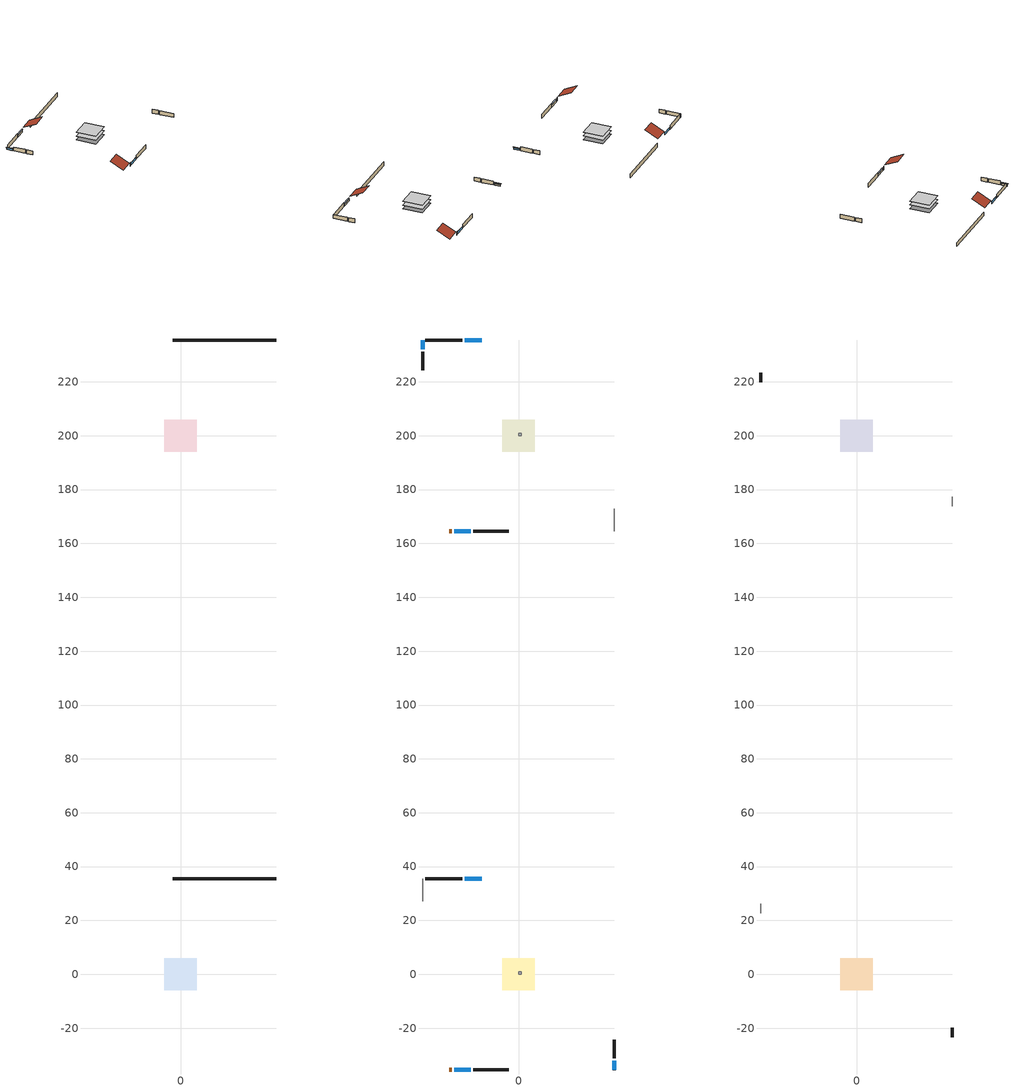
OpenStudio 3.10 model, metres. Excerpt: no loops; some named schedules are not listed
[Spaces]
unit1_basement___unconditioned_1
 floor foundation (unit1_Slab1_construction): -5.96,-5.96 -5.96,5.96 5.96,5.96 5.96,-5.96 z-2.44
 wall foundation (unit1_FoundationWall1_construction): 35.56,35.56 -2.91,35.56 z-2.44:0
unit2_basement___unconditioned_1
 floor foundation (unit2_Slab1_2_construction): -5.96,194.04 -5.96,205.96 5.96,205.96 5.96,194.04 z-2.44
 wall foundation (unit2_FoundationWall1_2_construction): 35.56,235.56 -2.91,235.56 z-2.44:0
unit1_central_ac_and_furnace_airloop_ret_air_space
 floor adiabatic (unit1_AdiabaticConst): 0,0 0,1 1,1 1,0 z0
 wall adiabatic (unit1_AdiabaticConst): 0,0 1,0 1,1 0,1 0,0 z0:1
 ceiling adiabatic (unit1_AdiabaticConst): 1,0 1,1 0,1 0,0 z1
unit1_conditioned_space_1
 floor to unit1_basement___unconditioned_1 (unit1_Floor1_construction): -5.96,-5.96 -5.96,5.96 5.96,5.96 5.96,-5.96 z0
 wall outside (unit1_AdiabaticWallConstruction_1): -25.73,-35.56 -24.81,-35.56 z0:2.03
 wall outside (unit1_AdiabaticWallConstruction): -23.88,-35.56 -17.66,-35.56 / -13.67,35.56 -19.89,35.56 z0:1.19; 35.56,-35.56 35.56,-32.19 z0:1.1
 wall outside (unit1_Wall3_construction): -16.73,-35.56 -3.68,-35.56 z0:2.44
 wall outside (unit1_Wall2_construction): 35.56,-31.26 35.56,-24.35 z0:2.44
 wall outside (unit1_Wall1_construction): -20.82,35.56 -34.63,35.56 z0:2.44
 wall adiabatic (unit1_Wall4_construction): -35.56,35.56 -35.56,27.14 z0:2.44
 window (unit1_WindowConstruction_2): -23.88,-35.56 -17.66,-35.56 z0:1.19
 window (unit1_WindowConstruction_1): 35.56,-35.56 35.56,-32.19 z0:1.1
 window (unit1_WindowConstruction): -13.67,35.56 -19.89,35.56 z0:1.19
 door (unit1_Door): -25.73,-35.56 -24.81,-35.56 z0:2.03
unit2_central_ac_and_furnace_airloop_ret_air_space
 floor adiabatic (unit2_AdiabaticConst): 0,200 0,201 1,201 1,200 z0
 wall adiabatic (unit2_AdiabaticConst): 0,200 1,200 1,201 0,201 0,200 z0:1
 ceiling adiabatic (unit2_AdiabaticConst): 1,200 1,201 0,201 0,200 z1
unit2_conditioned_space_1
 floor to unit2_basement___unconditioned_1 (unit2_Floor1_2_construction): -5.96,194.04 -5.96,205.96 5.96,205.96 5.96,194.04 z0
 wall outside (unit2_AdiabaticWallConstruction_1): -25.73,164.44 -24.81,164.44 z0:2.03
 wall outside (unit2_AdiabaticWallConstruction): -35.56,235.56 -35.56,232.19 z0:1.1; -23.88,164.44 -17.66,164.44 / -13.67,235.56 -19.89,235.56 z0:1.19
 wall outside (unit2_Wall4_2_construction): -35.56,231.26 -35.56,224.35 z0:2.44
 wall outside (unit2_Wall3_2_construction): -16.73,164.44 -3.68,164.44 z0:2.44
 wall outside (unit2_Wall1_2_construction): -20.82,235.56 -34.63,235.56 z0:2.44
 wall adiabatic (unit2_Wall2_2_construction): 35.56,164.44 35.56,172.86 z0:2.44
 window (unit2_WindowConstruction_2): -35.56,235.56 -35.56,232.19 z0:1.1
 window (unit2_WindowConstruction_1): -23.88,164.44 -17.66,164.44 z0:1.19
 window (unit2_WindowConstruction): -13.67,235.56 -19.89,235.56 z0:1.19
 door (unit2_Door): -25.73,164.44 -24.81,164.44 z0:2.03
unit1_attic___vented_1
 floor to unit1_conditioned_space_1 (unit1_Floor2_construction_Reversed): -5.96,-5.96 -5.96,5.96 5.96,5.96 5.96,-5.96 z2.44
 wall outside (unit1_Wall6_construction): 35.56,-23.42 35.56,-19.79 z0:2.44
 wall adiabatic (unit1_Wall5_construction): -35.56,26.21 -35.56,22.57 z0:2.44
 roof outside (unit1_Roof2_construction): -26.65,-35.56,2.44 -26.65,-27.59,6.42 -35.56,-27.59,6.42 -35.56,-35.56,2.44
 roof outside (unit1_Roof1_construction): -12.74,35.56,2.44 -12.74,27.59,6.42 -3.84,27.59,6.42 -3.84,35.56,2.44
unit2_attic___vented_1
 floor to unit2_conditioned_space_1 (unit2_Floor2_2_construction_Reversed): -5.96,194.04 -5.96,205.96 5.96,205.96 5.96,194.04 z2.44
 wall outside (unit2_Wall5_2_construction): -35.56,223.42 -35.56,219.79 z0:2.44
 wall adiabatic (unit2_Wall6_2_construction): 35.56,173.79 35.56,177.43 z0:2.44
 roof outside (unit2_Roof2_2_construction): -26.65,164.44,2.44 -26.65,172.41,6.42 -35.56,172.41,6.42 -35.56,164.44,2.44
 roof outside (unit2_Roof1_2_construction): -12.74,235.56,2.44 -12.74,227.59,6.42 -3.84,227.59,6.42 -3.84,235.56,2.44
shading: -17.36,-35.56 -24.19,-35.56 -24.19,-36.17 -17.36,-36.17 z1.49; 35.56,-31.89 35.56,-35.86 36.17,-35.86 36.17,-31.89 z1.4; -20.2,35.56 -13.36,35.56 -13.36,36.17 -20.2,36.17 z1.49; -35.56,231.89 -35.56,235.86 -36.17,235.86 -36.17,231.89 z1.4; -17.36,164.44 -24.19,164.44 -24.19,163.83 -17.36,163.83 z1.49; -20.2,235.56 -13.36,235.56 -13.36,236.17 -20.2,236.17 z1.49
[Site]
unit1_Buffalo_Niagara_Intl_Ap_NY: Latitude {deg}=42.93; Longitude {deg}=-78.73; Time Zone {hr}=-5; Elevation {m}=215; Terrain=Suburbs; Keep Site Location Information=Yes
[Site:GroundTemperature:Shallow]
4.30207, 2.29327, 2.1324, 3.08568, 6.91256, 10.7216, 14.0239, 16.1158, 16.2935, 14.5921, 11.374, 7.68183
[Site:WaterMainsTemperature]
Calculation Method=Schedule; Temperature Schedule=unit1_mains_temperature_schedule
[Building]
Building 1
[Construction]
unit1_AdiabaticConst: unit1_Adiabatic
unit1_AdiabaticWallConstruction_1: unit1_wood_siding_2, unit1_wall_rigid_ins, unit1_wall_stud_and_cavity_4, unit1_gypsum_board
unit1_Door: unit1_door_material
unit1_AdiabaticWallConstruction: unit1_wood_siding_1, unit1_wall_rigid_ins, unit1_wall_stud_and_cavity_4, unit1_gypsum_board
unit1_WindowConstruction_2; unit1_WindowConstruction_1; unit1_WindowConstruction: unit1_WindowMaterial
unit1_Slab1_construction: unit1_concrete_4_0_in_
unit1_FoundationWall1_construction: unit1_concrete_8_0_in_
unit1_Floor2_construction_Reversed: unit1_gypsum_board, unit1_ceiling_stud_and_cavity, unit1_ceiling_loosefill_ins
unit1_Floor1_construction: unit1_floor_stud_and_cavity, unit1_floor_rigid_ins, unit1_osb_sheathing_0_75_in_, unit1_floor_covering
unit1_Wall6_construction: unit1_wood_siding, unit1_osb_sheathing_0_5_in__2, unit1_wall_stud_and_cavity_3
unit1_Wall5_construction: unit1_osb_sheathing_0_5_in__3, unit1_wall_stud_and_cavity_2
unit1_Wall4_construction: unit1_osb_sheathing_0_5_in__2, unit1_wall_stud_and_cavity_1, unit1_gypsum_board
unit1_Wall3_construction; unit1_Wall2_construction; unit1_Wall1_construction: unit1_wood_siding, unit1_osb_sheathing_0_5_in__1, unit1_wall_stud_and_cavity, unit1_gypsum_board
unit1_Roof2_construction; unit1_Roof1_construction: unit1_asphalt_or_fiberglass_shingles, unit1_roof_rigid_ins, unit1_osb_sheathing_0_5_in_
unit2_AdiabaticConst: unit2_Adiabatic
unit2_AdiabaticWallConstruction_1: unit2_wood_siding_2, unit2_wall_rigid_ins, unit2_wall_stud_and_cavity_4, unit2_gypsum_board
unit2_Door: unit2_door_material
unit2_AdiabaticWallConstruction: unit2_wood_siding_1, unit2_wall_rigid_ins, unit2_wall_stud_and_cavity_4, unit2_gypsum_board
unit2_WindowConstruction_2; unit2_WindowConstruction_1; unit2_WindowConstruction: unit2_WindowMaterial
unit2_Slab1_2_construction: unit2_concrete_4_0_in_
unit2_FoundationWall1_2_construction: unit2_concrete_8_0_in_
unit2_Floor2_2_construction_Reversed: unit2_gypsum_board, unit2_ceiling_stud_and_cavity, unit2_ceiling_loosefill_ins
unit2_Floor1_2_construction: unit2_floor_stud_and_cavity, unit2_floor_rigid_ins, unit2_osb_sheathing_0_75_in_, unit2_floor_covering
unit2_Wall6_2_construction: unit2_osb_sheathing_0_5_in__3, unit2_wall_stud_and_cavity_3
unit2_Wall5_2_construction: unit2_wood_siding, unit2_osb_sheathing_0_5_in__2, unit2_wall_stud_and_cavity_2
unit2_Wall4_2_construction; unit2_Wall3_2_construction: unit2_wood_siding, unit2_osb_sheathing_0_5_in__2, unit2_wall_stud_and_cavity, unit2_gypsum_board
unit2_Wall2_2_construction: unit2_osb_sheathing_0_5_in__2, unit2_wall_stud_and_cavity_1, unit2_gypsum_board
unit2_Wall1_2_construction: unit2_wood_siding, unit2_osb_sheathing_0_5_in__1, unit2_wall_stud_and_cavity, unit2_gypsum_board
unit2_Roof2_2_construction; unit2_Roof1_2_construction: unit2_asphalt_or_fiberglass_shingles, unit2_roof_rigid_ins, unit2_osb_sheathing_0_5_in_
[Material:NoMass] Roughness=Rough; Thermal Resistance {m2-K/W}=176.1
unit1_Adiabatic; unit2_Adiabatic
[Material] Roughness=Rough
Name | Thickness {m} | Conductivity {W/m-K} | Density {kg/m3} | Specific Heat {J/kg-K} | Thermal Absorptance | Solar Absorptance | Visible Absorptance
unit1_wood_siding_2; unit1_wood_siding_1; unit2_wood_siding_2; unit2_wood_siding_1 | 0.0254 | 0.102417 | 544.68 | 1172.36
unit1_door_material; unit2_door_material | 0.04445 | 0.0716541 | 512.64 | 1214.23 | 0.9 | 0.7 | 0.7
unit1_wall_stud_and_cavity_4; unit2_wall_stud_and_cavity_4 | 0.0889 | 0.380278 | 52.3479 | 1209.89 | 0.9 | 0.7 | 0.7
unit1_wall_rigid_ins; unit2_wall_rigid_ins | 0.512978 | 0.029427 | 32.04 | 1214.23 | 0.9 | 0.7 | 0.7
unit1_concrete_4_0_in_; unit2_concrete_4_0_in_ | 0.1016 | 1.803125 | 2242.8 | 837.4 | 0.9 | 0.7 | 0.7
unit1_concrete_8_0_in_; unit2_concrete_8_0_in_ | 0.2032 | 1.803125 | 2242.8 | 837.4 | 0.9 | 0.7 | 0.7
unit1_ceiling_stud_and_cavity; unit2_ceiling_stud_and_cavity | 0.1397 | 0.0824711 | 65.682 | 1177.47 | 0.9 | 0.7 | 0.7
unit1_ceiling_loosefill_ins; unit2_ceiling_loosefill_ins | 0.169333 | 0.0480833 | 16.02 | 1046.75 | 0.9 | 0.7 | 0.7
unit1_floor_covering; unit2_floor_covering | 0.0127 | 0.0433444 | 54.468 | 1339.84 | 0.9 | 0.6 | 0.6
unit1_osb_sheathing_0_75_in_; unit2_osb_sheathing_0_75_in_ | 0.01905 | 0.115458 | 512.64 | 1214.23 | 0.9 | 0.7 | 0.7
unit1_floor_rigid_ins; unit2_floor_rigid_ins | 0.103632 | 0.029427 | 32.04 | 1214.23 | 0.9 | 0.7 | 0.7
unit1_floor_stud_and_cavity; unit2_floor_stud_and_cavity | 0.1397 | 0.21683 | 92.3553 | 1139.71 | 0.9 | 0.7 | 0.7
unit1_wall_stud_and_cavity_3; unit2_wall_stud_and_cavity_2 | 0.1397 | 0.727959 | 139.0536 | 1170.24 | 0.9 | 0.6 | 0.6
unit1_wall_stud_and_cavity_2; unit2_wall_stud_and_cavity_3 | 0.1397 | 0.393673 | 139.0536 | 1170.24 | 0.9 | 0.6 | 0.6
unit1_osb_sheathing_0_5_in__3; unit1_osb_sheathing_0_5_in__2; unit2_osb_sheathing_0_5_in__3; unit2_osb_sheathing_0_5_in__2 | 0.0127 | 0.115458 | 512.64 | 1214.23
unit1_wall_stud_and_cavity_1; unit2_wall_stud_and_cavity_1 | 0.1397 | 0.506836 | 139.0536 | 1170.24 | 0.9 | 0.7 | 0.7
unit1_gypsum_board; unit2_gypsum_board | 0.0127 | 0.160291 | 801 | 837.4 | 0.9 | 0.6 | 0.6
unit1_wall_stud_and_cavity; unit2_wall_stud_and_cavity | 0.1397 | 0.0929022 | 139.0536 | 1170.24 | 0.9 | 0.7 | 0.7
unit1_osb_sheathing_0_5_in__1; unit2_osb_sheathing_0_5_in__1 | 0.0127 | 0.115458 | 512.64 | 1214.23 | 0.9 | 0.7 | 0.7
unit1_wood_siding; unit2_wood_siding | 0.0254 | 0.102417 | 544.68 | 1172.36 | 0.9 | 0.7 | 0.7
unit1_osb_sheathing_0_5_in_; unit2_osb_sheathing_0_5_in_ | 0.0127 | 0.115458 | 512.64 | 1214.23 | 0.9 | 0.6 | 0.6
unit1_roof_rigid_ins; unit2_roof_rigid_ins | 0.00281632 | 0.029427 | 32.04 | 1214.23 | 0.9 | 0.7 | 0.7
unit1_asphalt_or_fiberglass_shingles; unit2_asphalt_or_fiberglass_shingles | 0.00635 | 0.162714 | 1121.4 | 1465.45 | 0.9 | 0.85 | 0.85
[WindowMaterial:SimpleGlazingSystem] U-Factor {W/m2-K}=2.10086; Solar Heat Gain Coefficient=0.3
unit1_WindowMaterial; unit2_WindowMaterial
[Foundation:Kiva:Settings]
Soil Conductivity {W/m-K}=1.731; Soil Density {kg/m3}=1842.3; Soil Specific Heat {J/kg-K}=418.7; Ground Solar Absorptivity=0.9; Ground Thermal Absorptivity=0.9; Ground Surface Roughness {m}=0.03; Far-Field Width {m}=40; Deep-Ground Boundary Condition=ZeroFlux; Deep-Ground Depth {m}=40; Minimum Cell Dimension {m}=0.2; Maximum Cell Growth Coefficient=3; Simulation Timestep=Timestep
[ElectricEquipment]
Name | Electric Equipment Definition | Space or SpaceType | Schedule
unit1_mech_vent_bath_fan_0 | unit1_mech_vent_bath_fan_0 | unit1_conditioned_space_1 | unit1_mech_vent_bath_fan_0_schedule
unit1_mech_vent_range_fan_0 | unit1_mech_vent_range_fan_0 | unit1_conditioned_space_1 | unit1_mech_vent_range_fan_0_schedule
unit1_mech_vent_house_fan_cfis | unit1_mech_vent_house_fan_cfis | unit1_conditioned_space_1 | unit1_mech_vent_house_fan_cfis_schedule
unit1_mech_vent_house_fan | unit1_mech_vent_house_fan | unit1_conditioned_space_1 | unit1_mech_vent_house_fan_schedule
unit1_whole_house_fan | unit1_whole_house_fan | unit1_conditioned_space_1 | Always On Discrete
unit1_misc_plug_loads | unit1_misc_plug_loads | unit1_conditioned_space_1 | unit1_plug_loads_other
unit1_misc_tv | unit1_misc_tv | unit1_conditioned_space_1 | unit1_plug_loads_tv
unit1_cooking_range | unit1_cooking_range | unit1_conditioned_space_1 | unit1_cooking_range
unit1_fridge | unit1_fridge | unit1_conditioned_space_1 | unit1_fridge_schedule
unit1_dishwasher | unit1_dishwasher | unit1_conditioned_space_1 | unit1_dishwasher
unit1_clothes_dryer | unit1_clothes_dryer | unit1_conditioned_space_1 | unit1_clothes_dryer
unit1_clothes_washer | unit1_clothes_washer | unit1_conditioned_space_1 | unit1_clothes_washer
unit1_ceiling_fan | unit1_ceiling_fan | unit1_conditioned_space_1 | unit1_ceiling_fan
unit2_mech_vent_bath_fan_0 | unit2_mech_vent_bath_fan_0 | unit2_conditioned_space_1 | unit2_mech_vent_bath_fan_0_schedule
unit2_mech_vent_range_fan_0 | unit2_mech_vent_range_fan_0 | unit2_conditioned_space_1 | unit2_mech_vent_range_fan_0_schedule
unit2_mech_vent_house_fan_cfis | unit2_mech_vent_house_fan_cfis | unit2_conditioned_space_1 | unit2_mech_vent_house_fan_cfis_schedule
unit2_mech_vent_house_fan | unit2_mech_vent_house_fan | unit2_conditioned_space_1 | unit2_mech_vent_house_fan_schedule
unit2_whole_house_fan | unit2_whole_house_fan | unit2_conditioned_space_1 | unit2_Always_On_Discrete
unit2_misc_plug_loads | unit2_misc_plug_loads | unit2_conditioned_space_1 | unit2_plug_loads_other
unit2_misc_tv | unit2_misc_tv | unit2_conditioned_space_1 | unit2_plug_loads_tv
unit2_cooking_range | unit2_cooking_range | unit2_conditioned_space_1 | unit2_cooking_range
unit2_fridge | unit2_fridge | unit2_conditioned_space_1 | unit2_fridge_schedule
unit2_dishwasher | unit2_dishwasher | unit2_conditioned_space_1 | unit2_dishwasher
unit2_clothes_dryer | unit2_clothes_dryer | unit2_conditioned_space_1 | unit2_clothes_dryer
unit2_clothes_washer | unit2_clothes_washer | unit2_conditioned_space_1 | unit2_clothes_washer
unit2_ceiling_fan | unit2_ceiling_fan | unit2_conditioned_space_1 | unit2_ceiling_fan
[SpaceInfiltration:DesignFlowRate] Density Basis=Outdoor
Name | Space or SpaceType | Schedule | Design Flow Rate Calculation Method | Design Flow Rate {m3/s} | Air Changes per Hour {1/hr} | Constant Term Coefficient | Temperature Term Coefficient | Velocity Term Coefficient | Velocity Squared Term Coefficient
unit1_infil_flow; unit1_whole_house_fan_flow; unit1_natural_vent_flow | unit1_conditioned_space_1 | Always On Discrete | Flow/Space | 0
unit1_basement_unconditioned_1_duct_leakage_imbalance_infil_flow | unit1_basement___unconditioned_1 | Always On Discrete | Flow/Space | 0
unit1_infil_basement___unconditioned_1 | unit1_basement___unconditioned_1 | Always On Discrete | AirChanges/Hour |  | 0.1 | 1 | 0 | 0 | 0
unit2_infil_flow; unit2_whole_house_fan_flow; unit2_natural_vent_flow | unit2_conditioned_space_1 | unit2_Always_On_Discrete | Flow/Space | 0
unit2_basement_unconditioned_1_duct_leakage_imbalance_infil_flow | unit2_basement___unconditioned_1 | unit2_Always_On_Discrete | Flow/Space | 0
unit2_infil_basement___unconditioned_1 | unit2_basement___unconditioned_1 | unit2_Always_On_Discrete | AirChanges/Hour |  | 0.1 | 1 | 0 | 0 | 0
[OtherEquipment]
Name | Other Equipment Definition | Space or SpaceType | Schedule | Fuel Type
unit1_mech_vent_house_fan_latent_load | unit1_mech_vent_house_fan_latent_load | unit1_conditioned_space_1 | Always On Discrete
unit1_mech_vent_house_fan_sensible_load | unit1_mech_vent_house_fan_sensible_load | unit1_conditioned_space_1 | Always On Discrete
unit1_central_ac_and_furnace_airloop_0_SupLatLkToDZ | unit1_central_ac_and_furnace_airloop_0_SupLatLkToDZ | unit1_basement___unconditioned_1 | Always On Discrete
unit1_central_ac_and_furnace_airloop_0_SupSensLkToDZ | unit1_central_ac_and_furnace_airloop_0_SupSensLkToDZ | unit1_basement___unconditioned_1 | Always On Discrete
unit1_central_ac_and_furnace_airloop_0_RetCondToDZ | unit1_central_ac_and_furnace_airloop_0_RetCondToDZ | unit1_basement___unconditioned_1 | Always On Discrete
unit1_central_ac_and_furnace_airloop_0_SupCondToDZ | unit1_central_ac_and_furnace_airloop_0_SupCondToDZ | unit1_basement___unconditioned_1 | Always On Discrete
unit1_central_ac_and_furnace_airloop_0_RetLatLkToRP | unit1_central_ac_and_furnace_airloop_0_RetLatLkToRP | unit1_central_ac_and_furnace_airloop_ret_air_space | Always On Discrete
unit1_central_ac_and_furnace_airloop_0_RetSensLkToRP | unit1_central_ac_and_furnace_airloop_0_RetSensLkToRP | unit1_central_ac_and_furnace_airloop_ret_air_space | Always On Discrete
unit1_central_ac_and_furnace_airloop_0_RetCondToRP | unit1_central_ac_and_furnace_airloop_0_RetCondToRP | unit1_central_ac_and_furnace_airloop_ret_air_space | Always On Discrete
unit1_central_ac_and_furnace_airloop_0_SupCondToLv | unit1_central_ac_and_furnace_airloop_0_SupCondToLv | unit1_conditioned_space_1 | Always On Discrete
unit1_central_ac_and_furnace_airloop_0_SupLatLkToCond | unit1_central_ac_and_furnace_airloop_0_SupLatLkToCond | unit1_conditioned_space_1 | Always On Discrete
unit1_central_ac_and_furnace_airloop_0_SupSensLkToCond | unit1_central_ac_and_furnace_airloop_0_SupSensLkToCond | unit1_conditioned_space_1 | Always On Discrete
unit1_general_water_use_latent | unit1_general_water_use_latent | unit1_conditioned_space_1 | unit1_general_water_use_schedule
unit1_general_water_use_sensible | unit1_general_water_use_sensible | unit1_conditioned_space_1 | unit1_general_water_use_schedule
unit1_cooking_range_1 | unit1_cooking_range_2 | unit1_conditioned_space_1 | unit1_cooking_range | NaturalGas
unit1_clothes_dryer_1 | unit1_clothes_dryer_2 | unit1_conditioned_space_1 | unit1_clothes_dryer | NaturalGas
unit1_water_heater_energy_adjustment1 | unit1_water_heater_energy_adjustment1 | unit1_basement___unconditioned_1 | Always On Discrete | NaturalGas
unit2_mech_vent_house_fan_latent_load | unit2_mech_vent_house_fan_latent_load | unit2_conditioned_space_1 | unit2_Always_On_Discrete
unit2_mech_vent_house_fan_sensible_load | unit2_mech_vent_house_fan_sensible_load | unit2_conditioned_space_1 | unit2_Always_On_Discrete
unit2_central_ac_and_furnace_airloop_0_SupLatLkToDZ | unit2_central_ac_and_furnace_airloop_0_SupLatLkToDZ | unit2_basement___unconditioned_1 | unit2_Always_On_Discrete
unit2_central_ac_and_furnace_airloop_0_SupSensLkToDZ | unit2_central_ac_and_furnace_airloop_0_SupSensLkToDZ | unit2_basement___unconditioned_1 | unit2_Always_On_Discrete
unit2_central_ac_and_furnace_airloop_0_RetCondToDZ | unit2_central_ac_and_furnace_airloop_0_RetCondToDZ | unit2_basement___unconditioned_1 | unit2_Always_On_Discrete
unit2_central_ac_and_furnace_airloop_0_SupCondToDZ | unit2_central_ac_and_furnace_airloop_0_SupCondToDZ | unit2_basement___unconditioned_1 | unit2_Always_On_Discrete
unit2_central_ac_and_furnace_airloop_0_RetLatLkToRP | unit2_central_ac_and_furnace_airloop_0_RetLatLkToRP | unit2_central_ac_and_furnace_airloop_ret_air_space | unit2_Always_On_Discrete
unit2_central_ac_and_furnace_airloop_0_RetSensLkToRP | unit2_central_ac_and_furnace_airloop_0_RetSensLkToRP | unit2_central_ac_and_furnace_airloop_ret_air_space | unit2_Always_On_Discrete
unit2_central_ac_and_furnace_airloop_0_RetCondToRP | unit2_central_ac_and_furnace_airloop_0_RetCondToRP | unit2_central_ac_and_furnace_airloop_ret_air_space | unit2_Always_On_Discrete
unit2_central_ac_and_furnace_airloop_0_SupCondToLv | unit2_central_ac_and_furnace_airloop_0_SupCondToLv | unit2_conditioned_space_1 | unit2_Always_On_Discrete
unit2_central_ac_and_furnace_airloop_0_SupLatLkToCond | unit2_central_ac_and_furnace_airloop_0_SupLatLkToCond | unit2_conditioned_space_1 | unit2_Always_On_Discrete
unit2_central_ac_and_furnace_airloop_0_SupSensLkToCond | unit2_central_ac_and_furnace_airloop_0_SupSensLkToCond | unit2_conditioned_space_1 | unit2_Always_On_Discrete
unit2_general_water_use_latent | unit2_general_water_use_latent | unit2_conditioned_space_1 | unit2_general_water_use_schedule
unit2_general_water_use_sensible | unit2_general_water_use_sensible | unit2_conditioned_space_1 | unit2_general_water_use_schedule
unit2_cooking_range_1 | unit2_cooking_range_2 | unit2_conditioned_space_1 | unit2_cooking_range | NaturalGas
unit2_clothes_dryer_1 | unit2_clothes_dryer_2 | unit2_conditioned_space_1 | unit2_clothes_dryer | NaturalGas
unit2_water_heater_energy_adjustment1 | unit2_water_heater_energy_adjustment1 | unit2_basement___unconditioned_1 | unit2_Always_On_Discrete | NaturalGas
[SpaceInfiltration:EffectiveLeakageArea] Effective Air Leakage Area {cm2}=4728.29; Stack Coefficient=0.000185199; Wind Coefficient=1.27259e-05
Name | Space or SpaceType | Schedule
unit1_infil_attic___vented_1 | unit1_attic___vented_1 | Always On Discrete
unit2_infil_attic___vented_1 | unit2_attic___vented_1 | unit2_Always_On_Discrete
[ZoneMixing] Schedule=Always On Continuous; Design Flow Rate Calculation Method=Flow/Zone; Design Flow Rate {m3/s}=0; Source Zone or Space=unit1_conditioned_space
Name | Zone or Space
unit1_whole_house_fan_mix | unit1_attic___vented
unit1_central_ac_and_furnace_airloop_0_ZoneMixCondToDZ_mix | unit1_basement___unconditioned
